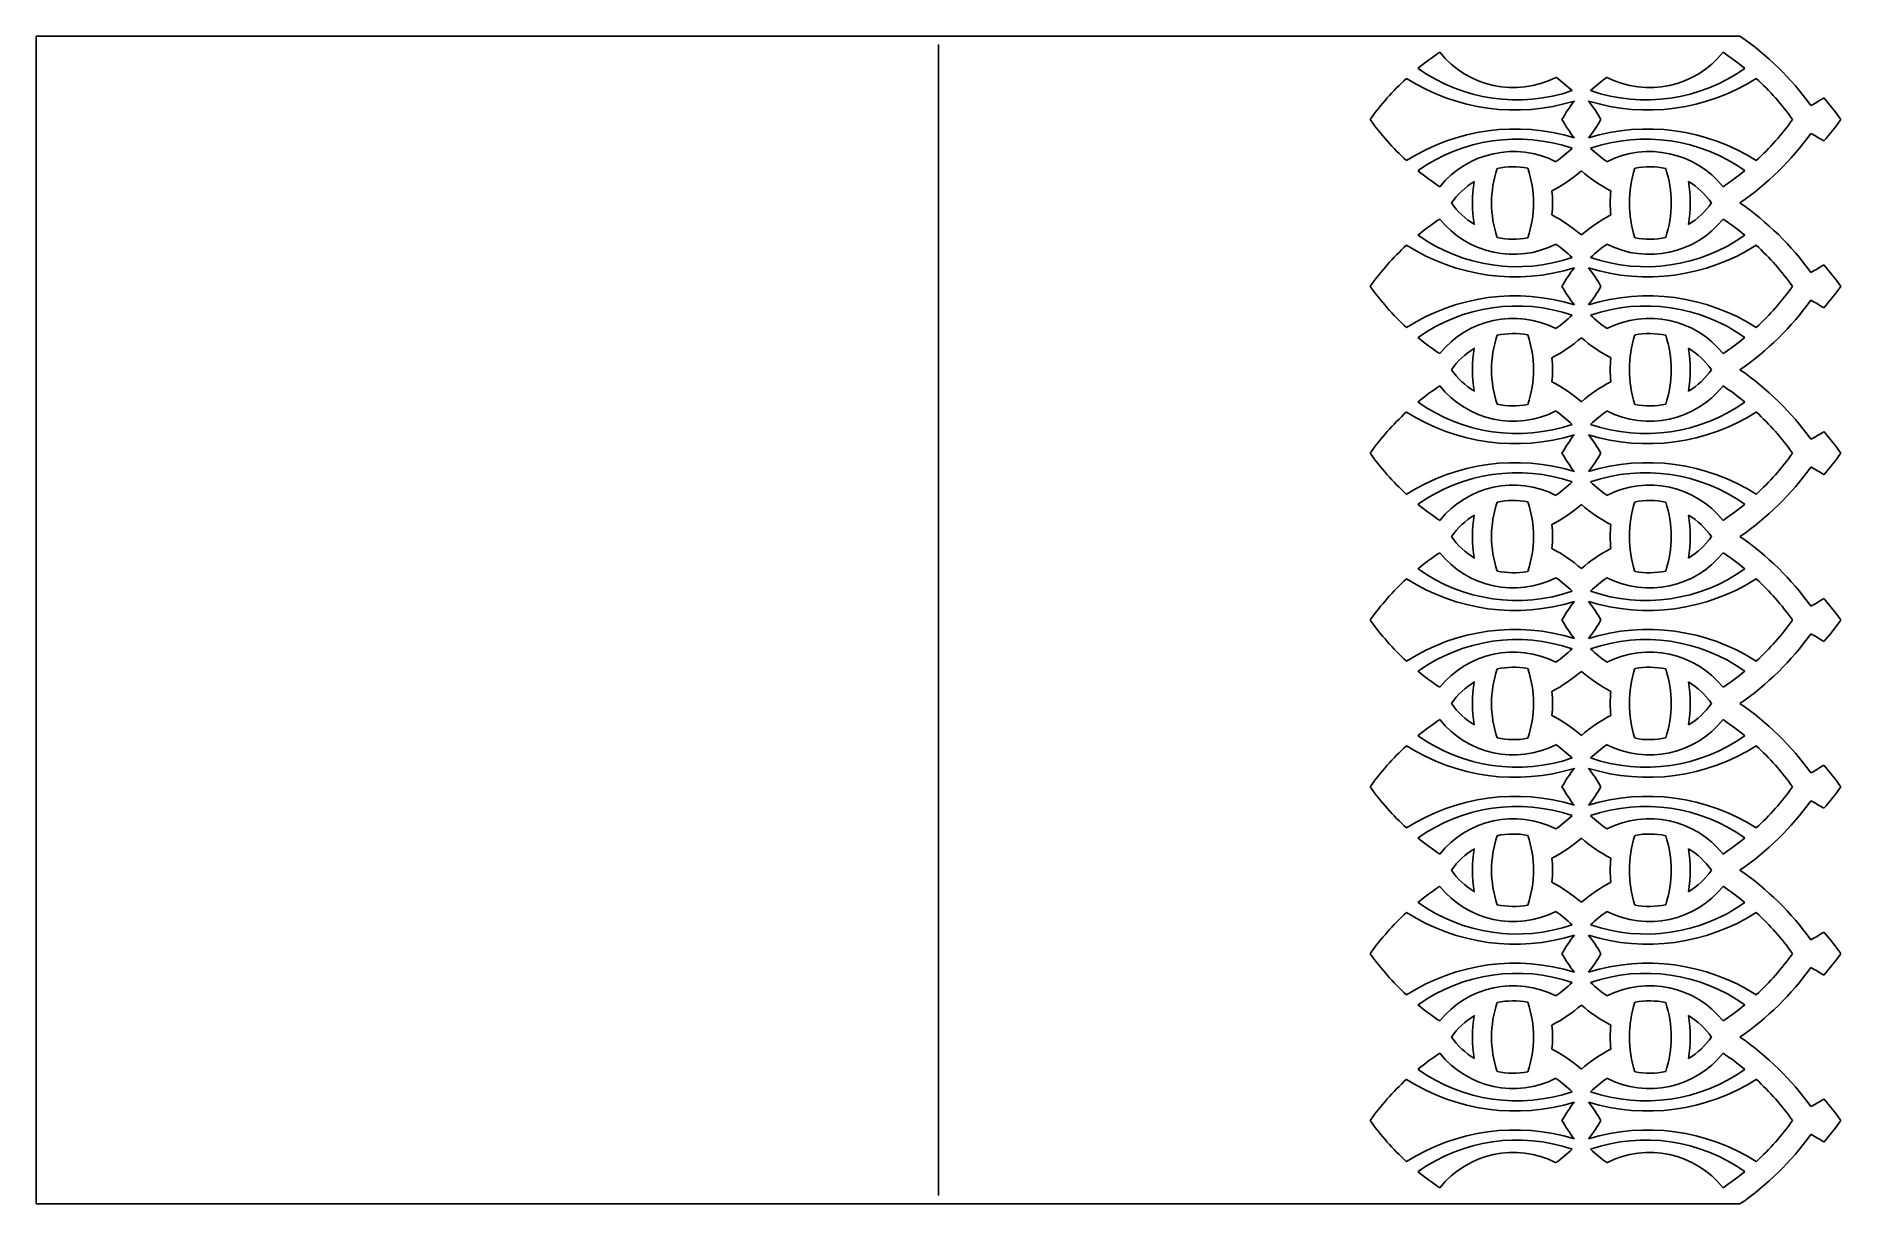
# Model space of a CAD drawing. Extents: x 25 to 241, y 33 to 173.
import ezdxf

# ---------------------------------------------------------------- set-up
doc = ezdxf.new("R2010")
doc.units = 0
doc.layers.get('0').update_dxf_attribs({"linetype": 'CONTINUOUS'})

msp = doc.modelspace()

# ---------------------------------------------------------------- linework, layer by layer
for p, q in [((229.11, 172.96), (25.28, 172.96)), ((25.28, 172.96), (25.28, 33.26)), ((133.23, 34.26), (133.23, 171.96)), ((25.28, 33.26), (229.11, 33.26))]:
    msp.add_line(p, q)
for centre, radius, start, end in [((209.16, 144.18), 35.02, 35.7627, 55.282), ((211.1, 144.18), 32.28, 123.7135, 129.4678), ((201.99, 178.1), 11.29, 218.7736, 296.8507), ((218.28, 178.1), 11.29, 243.1493, 321.2264), ((209.16, 144.18), 32.28, 50.5322, 56.2865), ((202.41, 185.75), 20.42, 234.6252, 288.9261), ((217.86, 185.75), 20.42, 251.0739, 305.3748), ((211.1, 144.18), 32.28, 132.6895, 144.3715), ((202.18, 188.19), 24.07, 237.4248, 287.1986), ((197.75, 154.71), 16.27, 46.1138, 54.9531), ((218.09, 188.19), 24.07, 252.8014, 302.5752), ((222.52, 154.71), 16.27, 125.0469, 133.8862), ((209.16, 144.18), 32.28, 35.6285, 47.3105), ((222.52, 154.71), 16.88, 141.5841, 150.6406), ((197.75, 154.71), 16.88, 29.3594, 38.4159), ((226.17, 185.84), 24.07, 298.292, 302.5752), ((214.94, 144.18), 32.28, 35.6285, 41.4695), ((211.1, 181.79), 32.28, 215.6285, 227.3105), ((222.52, 171.26), 16.88, 209.3594, 218.4159), ((197.75, 171.26), 16.88, 321.5841, 330.6406), ((209.16, 181.79), 32.28, 312.6895, 324.3715), ((214.94, 181.79), 32.28, 318.5305, 324.3715), ((202.18, 137.78), 24.07, 72.8014, 122.5752), ((202.41, 140.22), 20.42, 71.0739, 125.3748), ((218.09, 137.78), 24.07, 57.4248, 107.1986), ((217.86, 140.22), 20.42, 54.6252, 108.9261), ((209.16, 181.79), 35.02, 304.718, 324.2373), ((226.17, 140.13), 24.07, 57.4248, 61.708), ((201.99, 147.86), 11.29, 63.1493, 141.2264), ((197.75, 171.26), 16.27, 305.0469, 313.8862), ((222.52, 171.26), 16.27, 226.1138, 234.9531), ((218.28, 147.86), 11.29, 38.7736, 116.8507), ((211.1, 181.79), 32.28, 230.5322, 236.2865), ((201.99, 147.86), 9.01, 121.1534, 145.2221), ((212.63, 153), 15.52, 170.4597, 189.5403), ((212.63, 153), 13.24, 161.8286, 198.1714), ((201.99, 147.86), 9.47, 79.4635, 101.7953), ((191.16, 153), 13.24, 341.645, 18.355), ((197.75, 171.26), 19.01, 297.7885, 310.6606), ((222.52, 171.26), 19.01, 229.3394, 242.2115), ((229.11, 153), 13.24, 161.645, 198.355), ((218.28, 147.86), 9.47, 78.2047, 100.5365), ((207.64, 153), 13.24, 341.8286, 18.1714), ((218.28, 147.86), 9.01, 34.7779, 58.8466), ((207.64, 153), 15.52, 350.4597, 9.5403), ((209.16, 181.79), 32.28, 303.7135, 309.4678), ((191.16, 153), 15.52, 354.6766, 5.3234), ((229.11, 153), 15.52, 174.6766, 185.3234), ((201.99, 158.14), 9.01, 214.7779, 238.8466), ((197.75, 134.75), 19.01, 49.3394, 62.2115), ((222.52, 134.75), 19.01, 117.7885, 130.6606), ((218.28, 158.14), 9.01, 301.1534, 325.2221), ((209.16, 124.22), 35.02, 35.7627, 55.282), ((211.1, 124.22), 32.28, 123.7135, 129.4678), ((202.41, 165.79), 20.42, 234.6252, 288.9261), ((201.99, 158.14), 11.29, 218.7736, 296.8507), ((217.86, 165.79), 20.42, 251.0739, 305.3748), ((218.28, 158.14), 11.29, 243.1493, 321.2264), ((209.16, 124.22), 32.28, 50.5322, 56.2865), ((211.1, 124.22), 32.28, 132.6895, 144.3715), ((202.18, 168.23), 24.07, 237.4248, 287.1986), ((201.99, 158.14), 9.47, 258.2047, 280.5365), ((197.75, 134.75), 16.27, 46.1138, 54.9531), ((218.09, 168.23), 24.07, 252.8014, 302.5752), ((222.52, 134.75), 16.27, 125.0469, 133.8862), ((218.28, 158.14), 9.47, 259.4635, 281.7953), ((209.16, 124.22), 32.28, 35.6285, 47.3105), ((222.52, 134.75), 16.88, 141.5841, 150.6406), ((197.75, 134.75), 16.88, 29.3594, 38.4159), ((226.17, 165.88), 24.07, 298.292, 302.5752), ((214.94, 124.22), 32.28, 35.6285, 41.4695), ((211.1, 161.83), 32.28, 215.6285, 227.3105), ((222.52, 151.3), 16.88, 209.3594, 218.4159), ((197.75, 151.3), 16.88, 321.5841, 330.6406), ((209.16, 161.83), 32.28, 312.6895, 324.3715), ((214.94, 161.83), 32.28, 318.5305, 324.3715), ((202.18, 117.82), 24.07, 72.8014, 122.5752), ((202.41, 120.26), 20.42, 71.0739, 125.3748), ((218.09, 117.82), 24.07, 57.4248, 107.1986), ((217.86, 120.26), 20.42, 54.6252, 108.9261), ((209.16, 161.83), 35.02, 304.718, 324.2373), ((226.17, 120.17), 24.07, 57.4248, 61.708), ((201.99, 127.91), 11.29, 63.1493, 141.2264), ((197.75, 151.3), 16.27, 305.0469, 313.8862), ((222.52, 151.3), 16.27, 226.1138, 234.9531), ((218.28, 127.91), 11.29, 38.7736, 116.8507), ((211.1, 161.83), 32.28, 230.5322, 236.2865), ((212.63, 133.05), 13.24, 161.8286, 198.1714), ((201.99, 127.91), 9.47, 79.4635, 101.7953), ((191.16, 133.05), 13.24, 341.645, 18.355), ((197.75, 151.3), 19.01, 297.7885, 310.6606), ((222.52, 151.3), 19.01, 229.3394, 242.2115), ((229.11, 133.05), 13.24, 161.645, 198.355), ((218.28, 127.91), 9.47, 78.2047, 100.5365), ((207.64, 133.05), 13.24, 341.8286, 18.1714), ((209.16, 161.83), 32.28, 303.7135, 309.4678), ((201.99, 127.91), 9.01, 121.1534, 145.2221), ((212.63, 133.05), 15.52, 170.4597, 189.5403), ((191.16, 133.05), 15.52, 354.6766, 5.3234), ((229.11, 133.05), 15.52, 174.6766, 185.3234), ((218.28, 127.91), 9.01, 34.7779, 58.8466), ((207.64, 133.05), 15.52, 350.4597, 9.5403), ((201.99, 138.19), 9.01, 214.7779, 238.8466), ((218.28, 138.19), 9.01, 301.1534, 325.2221), ((209.16, 104.27), 35.02, 35.7627, 55.282), ((211.1, 104.27), 32.28, 123.7135, 129.4678), ((201.99, 138.19), 11.29, 218.7736, 296.8507), ((197.75, 114.79), 19.01, 49.3394, 62.2115), ((222.52, 114.79), 19.01, 117.7885, 130.6606), ((218.28, 138.19), 11.29, 243.1493, 321.2264), ((209.16, 104.27), 32.28, 50.5322, 56.2865), ((211.1, 104.27), 32.28, 132.6895, 144.3715), ((202.18, 148.27), 24.07, 237.4248, 287.1986), ((202.41, 145.83), 20.42, 234.6252, 288.9261), ((201.99, 138.19), 9.47, 258.2047, 280.5365), ((197.75, 114.79), 16.27, 46.1138, 54.9531), ((218.09, 148.27), 24.07, 252.8014, 302.5752), ((217.86, 145.83), 20.42, 251.0739, 305.3748), ((222.52, 114.79), 16.27, 125.0469, 133.8862), ((218.28, 138.19), 9.47, 259.4635, 281.7953), ((209.16, 104.27), 32.28, 35.6285, 47.3105), ((222.52, 114.79), 16.88, 141.5841, 150.6406), ((197.75, 114.79), 16.88, 29.3594, 38.4159), ((226.17, 145.92), 24.07, 298.292, 302.5752), ((214.94, 104.27), 32.28, 35.6285, 41.4695), ((211.1, 141.87), 32.28, 215.6285, 227.3105), ((222.52, 131.35), 16.88, 209.3594, 218.4159), ((197.75, 131.35), 16.88, 321.5841, 330.6406), ((209.16, 141.87), 32.28, 312.6895, 324.3715), ((214.94, 141.87), 32.28, 318.5305, 324.3715), ((202.18, 97.87), 24.07, 72.8014, 122.5752), ((218.09, 97.87), 24.07, 57.4248, 107.1986), ((209.16, 141.87), 35.02, 304.718, 324.2373), ((226.17, 100.22), 24.07, 57.4248, 61.708), ((202.41, 100.31), 20.42, 71.0739, 125.3748), ((201.99, 107.95), 11.29, 63.1493, 141.2264), ((197.75, 131.35), 16.27, 305.0469, 313.8862), ((217.86, 100.31), 20.42, 54.6252, 108.9261), ((222.52, 131.35), 16.27, 226.1138, 234.9531), ((218.28, 107.95), 11.29, 38.7736, 116.8507), ((211.1, 141.87), 32.28, 230.5322, 236.2865), ((212.63, 113.09), 13.24, 161.8286, 198.1714), ((201.99, 107.95), 9.47, 79.4635, 101.7953), ((191.16, 113.09), 13.24, 341.645, 18.355), ((197.75, 131.35), 19.01, 297.7885, 310.6606), ((222.52, 131.35), 19.01, 229.3394, 242.2115), ((229.11, 113.09), 13.24, 161.645, 198.355), ((218.28, 107.95), 9.47, 78.2047, 100.5365), ((207.64, 113.09), 13.24, 341.8286, 18.1714), ((209.16, 141.87), 32.28, 303.7135, 309.4678), ((201.99, 107.95), 9.01, 121.1534, 145.2221), ((212.63, 113.09), 15.52, 170.4597, 189.5403), ((191.16, 113.09), 15.52, 354.6766, 5.3234), ((229.11, 113.09), 15.52, 174.6766, 185.3234), ((218.28, 107.95), 9.01, 34.7779, 58.8466), ((207.64, 113.09), 15.52, 350.4597, 9.5403), ((201.99, 118.23), 9.01, 214.7779, 238.8466), ((218.28, 118.23), 9.01, 301.1534, 325.2221), ((209.16, 84.31), 35.02, 35.7627, 55.282), ((211.1, 84.31), 32.28, 123.7135, 129.4678), ((201.99, 118.23), 11.29, 218.7736, 296.8507), ((197.75, 94.84), 19.01, 49.3394, 62.2115), ((222.52, 94.84), 19.01, 117.7885, 130.6606), ((218.28, 118.23), 11.29, 243.1493, 321.2264), ((209.16, 84.31), 32.28, 50.5322, 56.2865), ((211.1, 84.31), 32.28, 132.6895, 144.3715), ((202.18, 128.32), 24.07, 237.4248, 287.1986), ((202.41, 125.87), 20.42, 234.6252, 288.9261), ((201.99, 118.23), 9.47, 258.2047, 280.5365), ((197.75, 94.84), 16.27, 46.1138, 54.9531), ((218.09, 128.32), 24.07, 252.8014, 302.5752), ((217.86, 125.87), 20.42, 251.0739, 305.3748), ((222.52, 94.84), 16.27, 125.0469, 133.8862), ((218.28, 118.23), 9.47, 259.4635, 281.7953), ((209.16, 84.31), 32.28, 35.6285, 47.3105), ((222.52, 94.84), 16.88, 141.5841, 150.6406), ((197.75, 94.84), 16.88, 29.3594, 38.4159), ((226.17, 125.96), 24.07, 298.292, 302.5752), ((214.94, 84.31), 32.28, 35.6285, 41.4695), ((211.1, 121.91), 32.28, 215.6285, 227.3105), ((202.18, 77.91), 24.07, 72.8014, 122.5752), ((222.52, 111.39), 16.88, 209.3594, 218.4159), ((197.75, 111.39), 16.88, 321.5841, 330.6406), ((218.09, 77.91), 24.07, 57.4248, 107.1986), ((209.16, 121.91), 32.28, 312.6895, 324.3715), ((214.94, 121.91), 32.28, 318.5305, 324.3715), ((202.41, 80.35), 20.42, 71.0739, 125.3748), ((197.75, 111.39), 16.27, 305.0469, 313.8862), ((217.86, 80.35), 20.42, 54.6252, 108.9261), ((222.52, 111.39), 16.27, 226.1138, 234.9531), ((209.16, 121.91), 35.02, 304.718, 324.2373), ((226.17, 80.26), 24.07, 57.4248, 61.708), ((201.99, 87.99), 11.29, 63.1493, 141.2264), ((212.63, 93.13), 13.24, 161.8286, 198.1714), ((201.99, 87.99), 9.47, 79.4635, 101.7953), ((191.16, 93.13), 13.24, 341.645, 18.355), ((218.28, 87.99), 11.29, 38.7736, 116.8507), ((229.11, 93.13), 13.24, 161.645, 198.355), ((218.28, 87.99), 9.47, 78.2047, 100.5365), ((207.64, 93.13), 13.24, 341.8286, 18.1714), ((211.1, 121.91), 32.28, 230.5322, 236.2865), ((201.99, 87.99), 9.01, 121.1534, 145.2221), ((212.63, 93.13), 15.52, 170.4597, 189.5403), ((197.75, 111.39), 19.01, 297.7885, 310.6606), ((222.52, 111.39), 19.01, 229.3394, 242.2115), ((218.28, 87.99), 9.01, 34.7779, 58.8466), ((207.64, 93.13), 15.52, 350.4597, 9.5403), ((209.16, 121.91), 32.28, 303.7135, 309.4678), ((201.99, 98.27), 9.01, 214.7779, 238.8466), ((191.16, 93.13), 15.52, 354.6766, 5.3234), ((229.11, 93.13), 15.52, 174.6766, 185.3234), ((218.28, 98.27), 9.01, 301.1534, 325.2221), ((209.16, 64.35), 35.02, 35.7627, 55.282), ((211.1, 64.35), 32.28, 123.7135, 129.4678), ((201.99, 98.27), 11.29, 218.7736, 296.8507), ((197.75, 74.88), 19.01, 49.3394, 62.2115), ((222.52, 74.88), 19.01, 117.7885, 130.6606), ((218.28, 98.27), 11.29, 243.1493, 321.2264), ((209.16, 64.35), 32.28, 50.5322, 56.2865), ((202.41, 105.92), 20.42, 234.6252, 288.9261), ((201.99, 98.27), 9.47, 258.2047, 280.5365), ((217.86, 105.92), 20.42, 251.0739, 305.3748), ((218.28, 98.27), 9.47, 259.4635, 281.7953), ((211.1, 64.35), 32.28, 132.6895, 144.3715), ((202.18, 108.36), 24.07, 237.4248, 287.1986), ((197.75, 74.88), 16.27, 46.1138, 54.9531), ((218.09, 108.36), 24.07, 252.8014, 302.5752), ((222.52, 74.88), 16.27, 125.0469, 133.8862), ((209.16, 64.35), 32.28, 35.6285, 47.3105), ((222.52, 74.88), 16.88, 141.5841, 150.6406), ((197.75, 74.88), 16.88, 29.3594, 38.4159), ((226.17, 106.01), 24.07, 298.292, 302.5752), ((214.94, 64.35), 32.28, 35.6285, 41.4695), ((211.1, 101.96), 32.28, 215.6285, 227.3105), ((222.52, 91.43), 16.88, 209.3594, 218.4159), ((197.75, 91.43), 16.88, 321.5841, 330.6406), ((209.16, 101.96), 32.28, 312.6895, 324.3715), ((214.94, 101.96), 32.28, 318.5305, 324.3715), ((202.18, 57.95), 24.07, 72.8014, 122.5752), ((202.41, 60.39), 20.42, 71.0739, 125.3748), ((218.09, 57.95), 24.07, 57.4248, 107.1986), ((217.86, 60.39), 20.42, 54.6252, 108.9261), ((209.16, 101.96), 35.02, 304.718, 324.2373), ((226.17, 60.3), 24.07, 57.4248, 61.708), ((201.99, 68.04), 11.29, 63.1493, 141.2264), ((197.75, 91.43), 16.27, 305.0469, 313.8862), ((222.52, 91.43), 16.27, 226.1138, 234.9531), ((218.28, 68.04), 11.29, 38.7736, 116.8507), ((211.1, 101.96), 32.28, 230.5322, 236.2865), ((201.99, 68.04), 9.01, 121.1534, 145.2221), ((212.63, 73.18), 15.52, 170.4597, 189.5403), ((212.63, 73.18), 13.24, 161.8286, 198.1714), ((201.99, 68.04), 9.47, 79.4635, 101.7953), ((191.16, 73.18), 13.24, 341.645, 18.355), ((197.75, 91.43), 19.01, 297.7885, 310.6606), ((222.52, 91.43), 19.01, 229.3394, 242.2115), ((229.11, 73.18), 13.24, 161.645, 198.355), ((218.28, 68.04), 9.47, 78.2047, 100.5365), ((207.64, 73.18), 13.24, 341.8286, 18.1714), ((218.28, 68.04), 9.01, 34.7779, 58.8466), ((207.64, 73.18), 15.52, 350.4597, 9.5403), ((209.16, 101.96), 32.28, 303.7135, 309.4678), ((191.16, 73.18), 15.52, 354.6766, 5.3234), ((229.11, 73.18), 15.52, 174.6766, 185.3234), ((201.99, 78.32), 9.01, 214.7779, 238.8466), ((197.75, 54.92), 19.01, 49.3394, 62.2115), ((222.52, 54.92), 19.01, 117.7885, 130.6606), ((218.28, 78.32), 9.01, 301.1534, 325.2221), ((209.16, 44.4), 35.02, 35.7627, 55.282), ((211.1, 44.4), 32.28, 123.7135, 129.4678), ((202.41, 85.96), 20.42, 234.6252, 288.9261), ((201.99, 78.32), 11.29, 218.7736, 296.8507), ((217.86, 85.96), 20.42, 251.0739, 305.3748), ((218.28, 78.32), 11.29, 243.1493, 321.2264), ((209.16, 44.4), 32.28, 50.5322, 56.2865), ((211.1, 44.4), 32.28, 132.6895, 144.3715), ((202.18, 88.4), 24.07, 237.4248, 287.1986), ((201.99, 78.32), 9.47, 258.2047, 280.5365), ((197.75, 54.92), 16.27, 46.1138, 54.9531), ((218.09, 88.4), 24.07, 252.8014, 302.5752), ((222.52, 54.92), 16.27, 125.0469, 133.8862), ((218.28, 78.32), 9.47, 259.4635, 281.7953), ((209.16, 44.4), 32.28, 35.6285, 47.3105), ((222.52, 54.92), 16.88, 141.5841, 150.6406), ((197.75, 54.92), 16.88, 29.3594, 38.4159), ((226.17, 86.05), 24.07, 298.292, 302.5752), ((214.94, 44.4), 32.28, 35.6285, 41.4695), ((211.1, 82), 32.28, 215.6285, 227.3105), ((222.52, 71.47), 16.88, 209.3594, 218.4159), ((197.75, 71.47), 16.88, 321.5841, 330.6406), ((209.16, 82), 32.28, 312.6895, 324.3715), ((214.94, 82), 32.28, 318.5305, 324.3715), ((202.18, 37.99), 24.07, 72.8014, 122.5752), ((202.41, 40.43), 20.42, 71.0739, 125.3748), ((218.09, 37.99), 24.07, 57.4248, 107.1986), ((217.86, 40.43), 20.42, 54.6252, 108.9261), ((209.16, 82), 35.02, 304.718, 324.2373), ((226.17, 40.34), 24.07, 57.4248, 61.708), ((201.99, 48.08), 11.29, 63.1493, 141.2264), ((197.75, 71.47), 16.27, 305.0469, 313.8862), ((222.52, 71.47), 16.27, 226.1138, 234.9531), ((218.28, 48.08), 11.29, 38.7736, 116.8507), ((211.1, 82), 32.28, 230.5322, 236.2865), ((212.63, 53.22), 13.24, 161.8286, 198.1714), ((201.99, 48.08), 9.47, 79.4635, 101.7953), ((191.16, 53.22), 13.24, 341.645, 18.355), ((197.75, 71.47), 19.01, 297.7885, 310.6606), ((222.52, 71.47), 19.01, 229.3394, 242.2115), ((229.11, 53.22), 13.24, 161.645, 198.355), ((218.28, 48.08), 9.47, 78.2047, 100.5365), ((207.64, 53.22), 13.24, 341.8286, 18.1714), ((209.16, 82), 32.28, 303.7135, 309.4678), ((201.99, 48.08), 9.01, 121.1534, 145.2221), ((212.63, 53.22), 15.52, 170.4597, 189.5403), ((191.16, 53.22), 15.52, 354.6766, 5.3234), ((229.11, 53.22), 15.52, 174.6766, 185.3234), ((207.64, 53.22), 15.52, 350.4597, 9.5403), ((218.28, 48.08), 9.01, 34.7779, 58.8466), ((201.99, 58.36), 9.01, 214.7779, 238.8466), ((218.28, 58.36), 9.01, 301.1534, 325.2221), ((209.16, 24.44), 35.02, 35.7627, 55.282), ((211.1, 24.44), 32.28, 123.7135, 129.4678), ((201.99, 58.36), 11.29, 218.7736, 296.8507), ((197.75, 34.96), 19.01, 49.3394, 62.2115), ((222.52, 34.96), 19.01, 117.7885, 130.6606), ((218.28, 58.36), 11.29, 243.1493, 321.2264), ((209.16, 24.44), 32.28, 50.5322, 56.2865), ((211.1, 24.44), 32.28, 132.6895, 144.3715), ((202.18, 68.44), 24.07, 237.4248, 287.1986), ((202.41, 66), 20.42, 234.6252, 288.9261), ((201.99, 58.36), 9.47, 258.2047, 280.5365), ((197.75, 34.96), 16.27, 46.1138, 54.9531), ((218.09, 68.44), 24.07, 252.8014, 302.5752), ((217.86, 66), 20.42, 251.0739, 305.3748), ((222.52, 34.96), 16.27, 125.0469, 133.8862), ((218.28, 58.36), 9.47, 259.4635, 281.7953), ((209.16, 24.44), 32.28, 35.6285, 47.3105), ((222.52, 34.96), 16.88, 141.5841, 150.6406), ((197.75, 34.96), 16.88, 29.3594, 38.4159), ((226.17, 66.09), 24.07, 298.292, 302.5752), ((214.94, 24.44), 32.28, 35.6285, 41.4695), ((211.1, 62.04), 32.28, 215.6285, 227.3105), ((222.52, 51.52), 16.88, 209.3594, 218.4159), ((197.75, 51.52), 16.88, 321.5841, 330.6406), ((209.16, 62.04), 32.28, 312.6895, 324.3715), ((214.94, 62.04), 32.28, 318.5305, 324.3715), ((202.18, 18.04), 24.07, 72.8014, 122.5752), ((218.09, 18.04), 24.07, 57.4248, 107.1986), ((209.16, 62.04), 35.02, 304.7164, 324.2373), ((226.17, 20.39), 24.07, 57.4248, 61.708), ((202.41, 20.48), 20.42, 71.0739, 125.3748), ((201.99, 28.12), 11.29, 63.1493, 141.2264), ((197.75, 51.52), 16.27, 305.0469, 313.8862), ((217.86, 20.48), 20.42, 54.6252, 108.9261), ((222.52, 51.52), 16.27, 226.1138, 234.9531), ((218.28, 28.12), 11.29, 38.7736, 116.8507), ((211.1, 62.04), 32.28, 230.5322, 236.2865), ((209.16, 62.04), 32.28, 303.7135, 309.4678)]:
    msp.add_arc(centre, radius, start, end)

doc.saveas('drawing.dxf')
